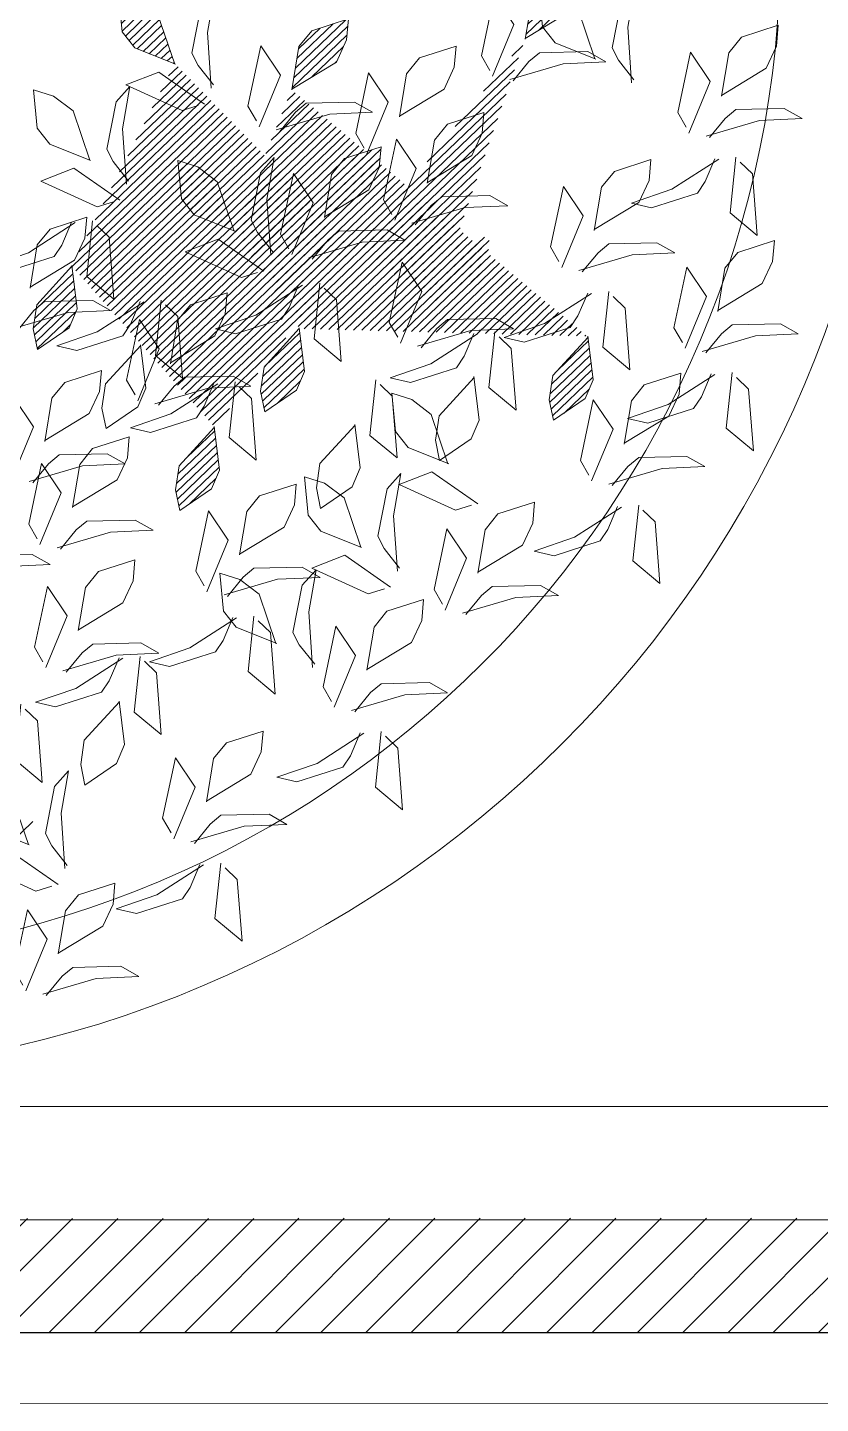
# Model space of a CAD drawing. Header units: millimetres. Extents: x 29001 to 40804, y -8833 to -5892.
# Drawn here: x 30761.05 to 30775.07, y -7341.25 to -7316.93 of the extents above; entities that cross this region are included whole.
import ezdxf

# ---------------------------------------------------------------- set-up
doc = ezdxf.new("R2010")
doc.units = ezdxf.units.MM
doc.layers.get('0').update_dxf_attribs({"lineweight": 0})
for name, color, linetype, lineweight in [('250', 250, 'Continuous', 0), ('xxx_Auto_Duvar_Alcipan', 50, 'Continuous', 0), ('xxx_Auto_Kaplama_Ahşap', 34, 'Continuous', 0), ('xxx_Auto_Kaplama_Ahşap Tarama', 16, 'Continuous', 0), ('xxx_Auto_Konstruksiyon_Metal', 141, 'Continuous', 0)]:
    doc.layers.add(name, color=color, linetype=linetype, lineweight=lineweight)
pattern_1 = [(45, (-1654799.279671, 54994.033918), (-0.0105615167031, 0.0105615167031), [])]

# ---------------------------------------------------------------- blocks, each defined once
blk = doc.blocks.new('TÜM LAYOOUT')
at = {"layer": 'xxx_Auto_Kaplama_Ahşap'}
h = blk.add_hatch(dxfattribs=at)
h.set_pattern_fill('JIS_WOOD', color=256, scale=0.8, angle=-180)
h.set_pattern_definition([(225, (30240.5564, -51364.87176), (0.3999999993, -0.3999999993), [])])
h.paths.add_polyline_path([(1692.483, -1018.199), (1395.534, -1018.199), (1395.534, -1016.201), (1690.485, -1016.169)])
at = {"layer": 'xxx_Auto_Duvar_Alcipan', "linetype": 'Continuous'}
blk.add_lwpolyline([(1434.263, -1018.199), (1694.283, -1018.195)], dxfattribs=at)
at = {"layer": 'xxx_Auto_Kaplama_Ahşap'}
blk.add_lwpolyline([(1395.534, -1016.201), (1690.485, -1016.201), (1692.483, -1018.199), (1395.534, -1018.196)], dxfattribs=at)
at = {"layer": 'xxx_Auto_Kaplama_Ahşap', "linetype": 'Continuous'}
blk.add_lwpolyline([(1438.263, -1016.201), (1690.485, -1016.201), (1692.483, -1018.199), (1438.263, -1018.199)], dxfattribs=at)
at = {"layer": 'xxx_Auto_Kaplama_Ahşap Tarama', "linetype": 'Continuous'}
blk.add_line((1438.263, -1014.202), (1688.486, -1014.202), dxfattribs=at)
at = {"layer": 'xxx_Auto_Konstruksiyon_Metal'}
blk.add_lwpolyline([(1438.263, -1019.449), (1700.778, -1019.446)], dxfattribs=at)
blk = doc.blocks.new('U1')
at = {"lineweight": 0, "true_color": 0x6c822b}
h = blk.add_hatch(dxfattribs=at)
h.set_pattern_fill('ANSI31', color=67, scale=0.11949, style=0)
h.set_pattern_definition(pattern_1)
edge = h.paths.add_edge_path()
edge.add_line((-2359700.669, 78420.1332), (-2359700.6531, 78420.2434))
edge.add_line((-2359700.6531, 78420.2434), (-2359700.6211, 78420.2842))
edge.add_line((-2359700.6211, 78420.2842), (-2359700.5288, 78420.3162))
edge.add_line((-2359700.5288, 78420.3162), (-2359700.5324, 78420.2629))
edge.add_line((-2359700.5324, 78420.2629), (-2359700.5572, 78420.2061))
edge.add_line((-2359700.5572, 78420.2061), (-2359700.6691, 78420.1352))
edge.add_line((-2359700.9499, 78420.3526), (-2359700.934, 78420.4629))
edge.add_line((-2359700.934, 78420.4629), (-2359700.902, 78420.5037))
edge.add_line((-2359700.902, 78420.5037), (-2359700.8097, 78420.5356))
edge.add_line((-2359700.8097, 78420.5356), (-2359700.8132, 78420.4824))
edge.add_line((-2359700.8132, 78420.4824), (-2359700.8381, 78420.4256))
edge.add_line((-2359700.8381, 78420.4256), (-2359700.9499, 78420.3546))
edge.add_line((-2359701.3364, 78420.7347), (-2359701.4406, 78420.774))
edge.add_line((-2359701.4406, 78420.774), (-2359701.4736, 78420.814))
edge.add_line((-2359701.4736, 78420.814), (-2359701.4849, 78420.911))
edge.add_line((-2359701.4849, 78420.911), (-2359701.4336, 78420.8961))
edge.add_line((-2359701.4336, 78420.8961), (-2359701.3835, 78420.8596))
edge.add_line((-2359701.3835, 78420.8596), (-2359701.3383, 78420.7351))
edge.add_line((-2359701.5896, 78420.2178), (-2359701.5738, 78420.1075))
edge.add_line((-2359701.5738, 78420.1075), (-2359701.5929, 78420.0593))
edge.add_line((-2359701.5929, 78420.0593), (-2359701.6725, 78420.0026))
edge.add_line((-2359701.6725, 78420.0026), (-2359701.6841, 78420.0547))
edge.add_line((-2359701.6841, 78420.0547), (-2359701.6763, 78420.1162))
edge.add_line((-2359701.6763, 78420.1162), (-2359701.589, 78420.2159))
edge.add_line((-2359701.2192, 78419.8156), (-2359701.2034, 78419.7054))
edge.add_line((-2359701.2034, 78419.7054), (-2359701.2226, 78419.6572))
edge.add_line((-2359701.2226, 78419.6572), (-2359701.3021, 78419.6005))
edge.add_line((-2359701.3021, 78419.6005), (-2359701.3138, 78419.6526))
edge.add_line((-2359701.3138, 78419.6526), (-2359701.3059, 78419.7141))
edge.add_line((-2359701.3059, 78419.7141), (-2359701.2186, 78419.8138))
edge.add_line((-2359700.4488, 78420.8164), (-2359700.4329, 78420.9266))
edge.add_line((-2359700.4329, 78420.9266), (-2359700.4009, 78420.9674))
edge.add_line((-2359700.4009, 78420.9674), (-2359700.3086, 78420.9994))
edge.add_line((-2359700.3086, 78420.9994), (-2359700.3122, 78420.9461))
edge.add_line((-2359700.3122, 78420.9461), (-2359700.337, 78420.8894))
edge.add_line((-2359700.337, 78420.8894), (-2359700.4489, 78420.8184))
h = blk.add_hatch(dxfattribs=at)
h.set_pattern_fill('ANSI31', color=67, scale=0.11949, style=0)
h.set_pattern_definition(pattern_1)
edge = h.paths.add_edge_path()
edge.add_line((-2359701.0394, 78420.6757), (-2359701.0235, 78420.786))
edge.add_line((-2359701.0235, 78420.786), (-2359700.9915, 78420.8268))
edge.add_line((-2359700.9915, 78420.8268), (-2359700.8992, 78420.8587))
edge.add_line((-2359700.8992, 78420.8587), (-2359700.9027, 78420.8055))
edge.add_line((-2359700.9027, 78420.8055), (-2359700.9276, 78420.7487))
edge.add_line((-2359700.9276, 78420.7487), (-2359701.0394, 78420.6777))
edge.add_line((-2359701.1767, 78420.3134), (-2359701.2809, 78420.3527))
edge.add_line((-2359701.2809, 78420.3527), (-2359701.3139, 78420.3927))
edge.add_line((-2359701.3139, 78420.3927), (-2359701.3252, 78420.4898))
edge.add_line((-2359701.3252, 78420.4898), (-2359701.274, 78420.4748))
edge.add_line((-2359701.274, 78420.4748), (-2359701.2239, 78420.4383))
edge.add_line((-2359701.2239, 78420.4383), (-2359701.1787, 78420.3138))
edge.add_line((-2359701.0085, 78420.071), (-2359700.9927, 78419.9607))
edge.add_line((-2359700.9927, 78419.9607), (-2359701.0119, 78419.9125))
edge.add_line((-2359701.0119, 78419.9125), (-2359701.0914, 78419.8558))
edge.add_line((-2359701.0914, 78419.8558), (-2359701.103, 78419.9079))
edge.add_line((-2359701.103, 78419.9079), (-2359701.0952, 78419.9694))
edge.add_line((-2359701.0952, 78419.9694), (-2359701.0079, 78420.0691))
edge.add_line((-2359700.2742, 78420.0646), (-2359700.2584, 78419.9543))
edge.add_line((-2359700.2584, 78419.9543), (-2359700.2775, 78419.9061))
edge.add_line((-2359700.2775, 78419.9061), (-2359700.3571, 78419.8495))
edge.add_line((-2359700.3571, 78419.8495), (-2359700.3687, 78419.9015))
edge.add_line((-2359700.3687, 78419.9015), (-2359700.3609, 78419.963))
edge.add_line((-2359700.3609, 78419.963), (-2359700.2736, 78420.0627))
h = blk.add_hatch(dxfattribs=at)
h.set_pattern_fill('ANSI31', color=67, scale=0.1195, style=0)
edge = h.paths.add_edge_path()
edge.add_line((-2359701.9845, 78417.9483), (-2359701.9685, 78418.0585))
edge.add_line((-2359701.9685, 78418.0585), (-2359701.9366, 78418.0993))
edge.add_line((-2359701.9366, 78418.0993), (-2359701.8442, 78418.1313))
edge.add_line((-2359701.8442, 78418.1313), (-2359701.8478, 78418.0781))
edge.add_line((-2359701.8478, 78418.0781), (-2359701.8726, 78418.0213))
edge.add_line((-2359701.8726, 78418.0213), (-2359701.9845, 78417.9503))
edge.add_line((-2359702.2653, 78418.1678), (-2359702.2494, 78418.278))
edge.add_line((-2359702.2494, 78418.278), (-2359702.2174, 78418.3188))
edge.add_line((-2359702.2174, 78418.3188), (-2359702.1251, 78418.3508))
edge.add_line((-2359702.1251, 78418.3508), (-2359702.1287, 78418.2975))
edge.add_line((-2359702.1287, 78418.2975), (-2359702.1535, 78418.2407))
edge.add_line((-2359702.1535, 78418.2407), (-2359702.2654, 78418.1697))
edge.add_line((-2359702.6518, 78418.5498), (-2359702.756, 78418.5891))
edge.add_line((-2359702.756, 78418.5891), (-2359702.789, 78418.6291))
edge.add_line((-2359702.789, 78418.6291), (-2359702.8003, 78418.7261))
edge.add_line((-2359702.8003, 78418.7261), (-2359702.7491, 78418.7112))
edge.add_line((-2359702.7491, 78418.7112), (-2359702.699, 78418.6747))
edge.add_line((-2359702.699, 78418.6747), (-2359702.6537, 78418.5502))
edge.add_line((-2359702.905, 78418.0329), (-2359702.8892, 78417.9226))
edge.add_line((-2359702.8892, 78417.9226), (-2359702.9084, 78417.8744))
edge.add_line((-2359702.9084, 78417.8744), (-2359702.9879, 78417.8178))
edge.add_line((-2359702.9879, 78417.8178), (-2359702.9995, 78417.8698))
edge.add_line((-2359702.9995, 78417.8698), (-2359702.9917, 78417.9313))
edge.add_line((-2359702.9917, 78417.9313), (-2359702.9044, 78418.031))
edge.add_line((-2359702.5347, 78417.6308), (-2359702.5189, 78417.5205))
edge.add_line((-2359702.5189, 78417.5205), (-2359702.538, 78417.4723))
edge.add_line((-2359702.538, 78417.4723), (-2359702.6176, 78417.4156))
edge.add_line((-2359702.6176, 78417.4156), (-2359702.6292, 78417.4677))
edge.add_line((-2359702.6292, 78417.4677), (-2359702.6214, 78417.5292))
edge.add_line((-2359702.6214, 78417.5292), (-2359702.5341, 78417.6289))
edge.add_line((-2359701.7643, 78418.6315), (-2359701.7483, 78418.7417))
edge.add_line((-2359701.7483, 78418.7417), (-2359701.7164, 78418.7826))
edge.add_line((-2359701.7164, 78418.7826), (-2359701.624, 78418.8145))
edge.add_line((-2359701.624, 78418.8145), (-2359701.6276, 78418.7613))
edge.add_line((-2359701.6276, 78418.7613), (-2359701.6524, 78418.7045))
edge.add_line((-2359701.6524, 78418.7045), (-2359701.7643, 78418.6335))
at = {"color": 67, "lineweight": 0, "true_color": 0x6c822b}
for points in [[(-2359700.4488, 78420.8164), (-2359700.4329, 78420.9266), (-2359700.4009, 78420.9674), (-2359700.3086, 78420.9994), (-2359700.3122, 78420.9461), (-2359700.337, 78420.8894), (-2359700.4489, 78420.8184)], [(-2359700.1708, 78420.7191), (-2359700.2109, 78420.768), (-2359700.2277, 78420.7989), (-2359700.2065, 78420.9197), (-2359700.1723, 78420.9595), (-2359700.1887, 78420.8522), (-2359700.1762, 78420.7112)], [(-2359701.2387, 78420.684), (-2359701.2788, 78420.7329), (-2359701.2956, 78420.7638), (-2359701.2744, 78420.8846), (-2359701.2402, 78420.9243), (-2359701.2566, 78420.8171), (-2359701.2441, 78420.6761)], [(-2359700.5372, 78420.7354), (-2359700.5593, 78420.7722), (-2359700.5298, 78420.9268), (-2359700.4783, 78420.8532), (-2359700.5298, 78420.7207)], [(-2359700.2685, 78420.7698), (-2359700.3727, 78420.8091), (-2359700.4057, 78420.8491), (-2359700.417, 78420.9461), (-2359700.3657, 78420.9312), (-2359700.3156, 78420.8947), (-2359700.2704, 78420.7702)], [(-2359701.3364, 78420.7347), (-2359701.4406, 78420.774), (-2359701.4736, 78420.814), (-2359701.4849, 78420.911), (-2359701.4336, 78420.8961), (-2359701.3835, 78420.8596), (-2359701.3383, 78420.7351)], [(-2359701.0394, 78420.6757), (-2359701.0235, 78420.786), (-2359700.9915, 78420.8268), (-2359700.8992, 78420.8587), (-2359700.9027, 78420.8055), (-2359700.9276, 78420.7487), (-2359701.0394, 78420.6777)], [(-2359701.1278, 78420.5948), (-2359701.1499, 78420.6316), (-2359701.1204, 78420.7861), (-2359701.0689, 78420.7125), (-2359701.1204, 78420.58)], [(-2359700.7643, 78420.6123), (-2359700.7484, 78420.7226), (-2359700.7164, 78420.7634), (-2359700.6241, 78420.7953), (-2359700.6276, 78420.7421), (-2359700.6525, 78420.6853), (-2359700.7644, 78420.6143)], [(-2359700.4773, 78420.7101), (-2359700.4382, 78420.7598), (-2359700.4116, 78420.7829), (-2359700.2891, 78420.7882), (-2359700.2429, 78420.7634), (-2359700.3512, 78420.7563), (-2359700.4862, 78420.7137)], [(-2359700.035, 78420.6012), (-2359700.0571, 78420.638), (-2359700.0277, 78420.7926), (-2359699.9761, 78420.719), (-2359700.0277, 78420.5865)], [(-2359701.2763, 78420.631), (-2359701.317, 78420.6173), (-2359701.4616, 78420.6794), (-2359701.3786, 78420.7138), (-2359701.2604, 78420.635)], [(-2359700.8527, 78420.5314), (-2359700.8748, 78420.5682), (-2359700.8453, 78420.7228), (-2359700.7938, 78420.6491), (-2359700.8453, 78420.5167)], [(-2359701.5471, 78420.4858), (-2359701.6513, 78420.5251), (-2359701.6843, 78420.5651), (-2359701.6956, 78420.6621), (-2359701.6444, 78420.6472), (-2359701.5943, 78420.6107), (-2359701.549, 78420.4861)], [(-2359701.4494, 78420.4351), (-2359701.4895, 78420.4839), (-2359701.5063, 78420.5149), (-2359701.4852, 78420.6357), (-2359701.4509, 78420.6754), (-2359701.4673, 78420.5681), (-2359701.4548, 78420.4272)], [(-2359701.0678, 78420.5694), (-2359701.0288, 78420.6191), (-2359701.0022, 78420.6422), (-2359700.8796, 78420.6475), (-2359700.8335, 78420.6227), (-2359700.9418, 78420.6156), (-2359701.0767, 78420.573)], [(-2359699.9751, 78420.5759), (-2359699.9361, 78420.6256), (-2359699.9094, 78420.6486), (-2359699.7869, 78420.654), (-2359699.7408, 78420.6291), (-2359699.8491, 78420.622), (-2359699.984, 78420.5794)], [(-2359700.6901, 78420.4454), (-2359700.6741, 78420.5556), (-2359700.6422, 78420.5964), (-2359700.5499, 78420.6284), (-2359700.5534, 78420.5751), (-2359700.5783, 78420.5184), (-2359700.6901, 78420.4474)], [(-2359700.7785, 78420.3644), (-2359700.8005, 78420.4012), (-2359700.7711, 78420.5558), (-2359700.7195, 78420.4822), (-2359700.7711, 78420.3497)], [(-2359701.0791, 78420.2627), (-2359701.1192, 78420.3116), (-2359701.136, 78420.3426), (-2359701.1148, 78420.4634), (-2359701.0806, 78420.5031), (-2359701.097, 78420.3958), (-2359701.0844, 78420.2548)], [(-2359700.9499, 78420.3526), (-2359700.934, 78420.4629), (-2359700.902, 78420.5037), (-2359700.8097, 78420.5356), (-2359700.8132, 78420.4824), (-2359700.8381, 78420.4256), (-2359700.9499, 78420.3546)], [(-2359700.2632, 78420.3341), (-2359700.2473, 78420.4443), (-2359700.2153, 78420.4851), (-2359700.123, 78420.5171), (-2359700.1266, 78420.4638), (-2359700.1514, 78420.4071), (-2359700.2633, 78420.3361)], [(-2359699.9603, 78420.5226), (-2359699.9837, 78420.4639), (-2359700.0028, 78420.4343), (-2359700.1188, 78420.3946), (-2359700.1701, 78420.4054), (-2359700.0682, 78420.4428), (-2359699.9508, 78420.5217)], [(-2359701.4871, 78420.382), (-2359701.5278, 78420.3684), (-2359701.6724, 78420.4304), (-2359701.5894, 78420.4649), (-2359701.4711, 78420.386)], [(-2359701.0383, 78420.2717), (-2359701.0604, 78420.3085), (-2359701.0309, 78420.463), (-2359700.9794, 78420.3894), (-2359701.0309, 78420.257)], [(-2359700.3516, 78420.2531), (-2359700.3737, 78420.2899), (-2359700.3442, 78420.4445), (-2359700.2927, 78420.3709), (-2359700.3442, 78420.2384)], [(-2359700.7185, 78420.3391), (-2359700.6795, 78420.3888), (-2359700.6528, 78420.4119), (-2359700.5303, 78420.4172), (-2359700.4842, 78420.3924), (-2359700.5925, 78420.3853), (-2359700.7274, 78420.3427)], [(-2359701.5923, 78420.3278), (-2359701.6157, 78420.2691), (-2359701.6348, 78420.2394), (-2359701.7508, 78420.1997), (-2359701.8021, 78420.2106), (-2359701.7002, 78420.2479), (-2359701.5828, 78420.3269)], [(-2359701.6943, 78420.158), (-2359701.6783, 78420.2682), (-2359701.6464, 78420.3091), (-2359701.554, 78420.341), (-2359701.5576, 78420.2878), (-2359701.5824, 78420.231), (-2359701.6943, 78420.16)], [(-2359701.5277, 78420.3204), (-2359701.4961, 78420.2913), (-2359701.4807, 78420.1347), (-2359701.551, 78420.1908), (-2359701.5389, 78420.3324)], [(-2359701.1167, 78420.2097), (-2359701.1574, 78420.196), (-2359701.302, 78420.2581), (-2359701.219, 78420.2926), (-2359701.1007, 78420.2137)], [(-2359700.9784, 78420.2464), (-2359700.9393, 78420.2961), (-2359700.9127, 78420.3191), (-2359700.7901, 78420.3244), (-2359700.744, 78420.2996), (-2359700.8523, 78420.2925), (-2359700.9872, 78420.2499)], [(-2359700.2917, 78420.2278), (-2359700.2526, 78420.2775), (-2359700.226, 78420.3006), (-2359700.1035, 78420.3059), (-2359700.0573, 78420.2811), (-2359700.1656, 78420.274), (-2359700.3006, 78420.2314)], [(-2359700.7574, 78420.0522), (-2359700.7795, 78420.089), (-2359700.75, 78420.2436), (-2359700.6985, 78420.17), (-2359700.75, 78420.0375)], [(-2359700.0336, 78420.0538), (-2359700.0557, 78420.0906), (-2359700.0263, 78420.2452), (-2359699.9747, 78420.1716), (-2359700.0263, 78420.0391)], [(-2359701.5896, 78420.2178), (-2359701.5738, 78420.1075), (-2359701.5929, 78420.0593), (-2359701.6725, 78420.0026), (-2359701.6841, 78420.0547), (-2359701.6763, 78420.1162), (-2359701.589, 78420.2159)], [(-2359701.3336, 78419.9732), (-2359701.3176, 78420.0834), (-2359701.2857, 78420.1242), (-2359701.1933, 78420.1562), (-2359701.1969, 78420.1029), (-2359701.2218, 78420.0461), (-2359701.3336, 78419.9751)], [(-2359701.0112, 78420.1809), (-2359701.0347, 78420.1223), (-2359701.0537, 78420.0926), (-2359701.1697, 78420.0529), (-2359701.221, 78420.0638), (-2359701.1191, 78420.1011), (-2359701.0017, 78420.18)], [(-2359700.9466, 78420.1736), (-2359700.915, 78420.1445), (-2359700.8996, 78419.9879), (-2359700.9699, 78420.044), (-2359700.9578, 78420.1856)], [(-2359700.2768, 78420.1746), (-2359700.3003, 78420.1159), (-2359700.3193, 78420.0862), (-2359700.4354, 78420.0466), (-2359700.4867, 78420.0574), (-2359700.3848, 78420.0947), (-2359700.2673, 78420.1737)], [(-2359700.2122, 78420.1672), (-2359700.1806, 78420.1381), (-2359700.1653, 78419.9815), (-2359700.2355, 78420.0376), (-2359700.2234, 78420.1792)], [(-2359701.7227, 78420.0517), (-2359701.6836, 78420.1014), (-2359701.657, 78420.1245), (-2359701.5345, 78420.1298), (-2359701.4883, 78420.105), (-2359701.5966, 78420.0979), (-2359701.7316, 78420.0553)], [(-2359701.4135, 78420.1299), (-2359701.4369, 78420.0712), (-2359701.456, 78420.0415), (-2359701.572, 78420.0019), (-2359701.6233, 78420.0127), (-2359701.5214, 78420.0501), (-2359701.404, 78420.129)], [(-2359701.3489, 78420.1225), (-2359701.3173, 78420.0934), (-2359701.3019, 78419.9368), (-2359701.3722, 78419.9929), (-2359701.3601, 78420.1345)], [(-2359701.4219, 78419.8922), (-2359701.444, 78419.929), (-2359701.4146, 78420.0836), (-2359701.363, 78420.01), (-2359701.4146, 78419.8775)], [(-2359700.6975, 78420.0269), (-2359700.6584, 78420.0766), (-2359700.6318, 78420.0997), (-2359700.5093, 78420.105), (-2359700.4631, 78420.0801), (-2359700.5714, 78420.073), (-2359700.7064, 78420.0305)], [(-2359701.0085, 78420.071), (-2359700.9927, 78419.9607), (-2359701.0119, 78419.9125), (-2359701.0914, 78419.8558), (-2359701.103, 78419.9079), (-2359701.0952, 78419.9694), (-2359701.0079, 78420.0691)], [(-2359700.5642, 78420.0661), (-2359700.5877, 78420.0074), (-2359700.6067, 78419.9777), (-2359700.7227, 78419.9381), (-2359700.774, 78419.9489), (-2359700.6721, 78419.9862), (-2359700.5547, 78420.0652)], [(-2359700.4996, 78420.0587), (-2359700.468, 78420.0296), (-2359700.4527, 78419.873), (-2359700.5229, 78419.9291), (-2359700.5108, 78420.0707)], [(-2359700.2742, 78420.0646), (-2359700.2584, 78419.9543), (-2359700.2775, 78419.9061), (-2359700.3571, 78419.8495), (-2359700.3687, 78419.9015), (-2359700.3609, 78419.963), (-2359700.2736, 78420.0627)], [(-2359701.4108, 78420.0199), (-2359701.395, 78419.9096), (-2359701.4141, 78419.8615), (-2359701.4937, 78419.8048), (-2359701.5053, 78419.8569), (-2359701.4975, 78419.9184), (-2359701.4102, 78420.018)], [(-2359701.6491, 78419.7691), (-2359701.6331, 78419.8794), (-2359701.6012, 78419.9202), (-2359701.5088, 78419.9521), (-2359701.5124, 78419.8989), (-2359701.5372, 78419.8421), (-2359701.6491, 78419.7711)], [(-2359701.362, 78419.8669), (-2359701.323, 78419.9166), (-2359701.2963, 78419.9397), (-2359701.1738, 78419.945), (-2359701.1277, 78419.9201), (-2359701.236, 78419.913), (-2359701.3709, 78419.8704)], [(-2359700.7997, 78419.931), (-2359700.7681, 78419.9019), (-2359700.7528, 78419.7453), (-2359700.823, 78419.8014), (-2359700.8109, 78419.9431)], [(-2359700.5615, 78419.9561), (-2359700.5457, 78419.8458), (-2359700.5649, 78419.7976), (-2359700.6444, 78419.7409), (-2359700.656, 78419.793), (-2359700.6482, 78419.8545), (-2359700.5609, 78419.9542)], [(-2359700.1759, 78419.7927), (-2359700.1599, 78419.903), (-2359700.128, 78419.9438), (-2359700.0357, 78419.9757), (-2359700.0392, 78419.9225), (-2359700.0641, 78419.8657), (-2359700.1759, 78419.7947)], [(-2359699.9589, 78419.9753), (-2359699.9823, 78419.9166), (-2359700.0014, 78419.8869), (-2359700.1174, 78419.8472), (-2359700.1687, 78419.8581), (-2359700.0668, 78419.8954), (-2359699.9493, 78419.9744)], [(-2359701.2219, 78419.9256), (-2359701.2454, 78419.8669), (-2359701.2644, 78419.8373), (-2359701.3805, 78419.7976), (-2359701.4318, 78419.8084), (-2359701.3298, 78419.8458), (-2359701.2124, 78419.9247)], [(-2359701.1573, 78419.9183), (-2359701.1257, 78419.8892), (-2359701.1104, 78419.7326), (-2359701.1806, 78419.7886), (-2359701.1685, 78419.9303)], [(-2359700.6211, 78419.7331), (-2359700.7253, 78419.7724), (-2359700.7583, 78419.8124), (-2359700.7696, 78419.9094), (-2359700.7184, 78419.8945), (-2359700.6683, 78419.858), (-2359700.623, 78419.7335)], [(-2359701.7374, 78419.6882), (-2359701.7595, 78419.725), (-2359701.7301, 78419.8795), (-2359701.6785, 78419.8059), (-2359701.7301, 78419.6734)], [(-2359700.2642, 78419.7118), (-2359700.2863, 78419.7486), (-2359700.2569, 78419.9031), (-2359700.2053, 78419.8295), (-2359700.2569, 78419.697)], [(-2359701.2192, 78419.8156), (-2359701.2034, 78419.7054), (-2359701.2226, 78419.6572), (-2359701.3021, 78419.6005), (-2359701.3138, 78419.6526), (-2359701.3059, 78419.7141), (-2359701.2186, 78419.8138)], [(-2359700.8616, 78419.8284), (-2359700.8458, 78419.7182), (-2359700.865, 78419.67), (-2359700.9445, 78419.6133), (-2359700.9562, 78419.6654), (-2359700.9483, 78419.7269), (-2359700.861, 78419.8265)], [(-2359701.5748, 78419.6022), (-2359701.5589, 78419.7124), (-2359701.5269, 78419.7532), (-2359701.4346, 78419.7852), (-2359701.4382, 78419.7319), (-2359701.463, 78419.6751), (-2359701.5749, 78419.6041)], [(-2359701.6775, 78419.6628), (-2359701.6385, 78419.7125), (-2359701.6118, 78419.7356), (-2359701.4893, 78419.7409), (-2359701.4431, 78419.7161), (-2359701.5515, 78419.709), (-2359701.6864, 78419.6664)], [(-2359700.2043, 78419.6864), (-2359700.1653, 78419.7361), (-2359700.1386, 78419.7592), (-2359700.0161, 78419.7645), (-2359699.97, 78419.7397), (-2359700.0783, 78419.7326), (-2359700.2132, 78419.69)], [(-2359701.6632, 78419.5212), (-2359701.6853, 78419.558), (-2359701.6558, 78419.7126), (-2359701.6043, 78419.639), (-2359701.6558, 78419.5065)], [(-2359700.7405, 78419.4654), (-2359700.7806, 78419.5143), (-2359700.7974, 78419.5452), (-2359700.7763, 78419.666), (-2359700.7421, 78419.7058), (-2359700.7584, 78419.5985), (-2359700.7459, 78419.4575)], [(-2359700.561, 78419.6294), (-2359700.6017, 78419.6157), (-2359700.7463, 78419.6778), (-2359700.6634, 78419.7123), (-2359700.5451, 78419.6334)], [(-2359701.148, 78419.4909), (-2359701.132, 78419.6011), (-2359701.1001, 78419.6419), (-2359701.0078, 78419.6739), (-2359701.0113, 78419.6206), (-2359701.0362, 78419.5638), (-2359701.148, 78419.4928)], [(-2359700.8382, 78419.5161), (-2359700.9424, 78419.5554), (-2359700.9754, 78419.5954), (-2359700.9867, 78419.6924), (-2359700.9355, 78419.6775), (-2359700.8854, 78419.641), (-2359700.8401, 78419.5165)], [(-2359700.5412, 78419.4571), (-2359700.5253, 78419.5674), (-2359700.4933, 78419.6082), (-2359700.401, 78419.6401), (-2359700.4046, 78419.5869), (-2359700.4294, 78419.5301), (-2359700.5413, 78419.4591)], [(-2359701.2364, 78419.4099), (-2359701.2584, 78419.4467), (-2359701.229, 78419.6013), (-2359701.1774, 78419.5277), (-2359701.229, 78419.3952)], [(-2359701.6033, 78419.4959), (-2359701.5642, 78419.5456), (-2359701.5376, 78419.5687), (-2359701.4151, 78419.574), (-2359701.3689, 78419.5491), (-2359701.4772, 78419.542), (-2359701.6122, 78419.4994)], [(-2359700.6296, 78419.3762), (-2359700.6517, 78419.413), (-2359700.6222, 78419.5675), (-2359700.5707, 78419.4939), (-2359700.6222, 78419.3614)], [(-2359700.7782, 78419.4124), (-2359700.8189, 78419.3987), (-2359700.9635, 78419.4608), (-2359700.8805, 78419.4952), (-2359700.7622, 78419.4164)], [(-2359701.8631, 78419.4031), (-2359701.824, 78419.4528), (-2359701.7974, 78419.4759), (-2359701.6749, 78419.4812), (-2359701.6287, 78419.4564), (-2359701.737, 78419.4493), (-2359701.872, 78419.4067)], [(-2359701.5538, 78419.29), (-2359701.5378, 78419.4002), (-2359701.5059, 78419.441), (-2359701.4136, 78419.473), (-2359701.4171, 78419.4197), (-2359701.442, 78419.3629), (-2359701.5538, 78419.2919)], [(-2359701.1764, 78419.3846), (-2359701.1374, 78419.4343), (-2359701.1107, 78419.4574), (-2359700.9882, 78419.4627), (-2359700.9421, 78419.4378), (-2359701.0504, 78419.4307), (-2359701.1853, 78419.3881)], [(-2359700.9513, 78419.2165), (-2359700.9914, 78419.2653), (-2359701.0082, 78419.2963), (-2359700.987, 78419.4171), (-2359700.9528, 78419.4568), (-2359700.9692, 78419.3495), (-2359700.9566, 78419.2086)], [(-2359701.0489, 78419.2672), (-2359701.1531, 78419.3065), (-2359701.1861, 78419.3465), (-2359701.1974, 78419.4435), (-2359701.1462, 78419.4286), (-2359701.0961, 78419.3921), (-2359701.0509, 78419.2675)], [(-2359700.5697, 78419.3508), (-2359700.5306, 78419.4005), (-2359700.504, 78419.4236), (-2359700.3815, 78419.4289), (-2359700.3353, 78419.4041), (-2359700.4436, 78419.397), (-2359700.5786, 78419.3544)], [(-2359701.6421, 78419.209), (-2359701.6642, 78419.2458), (-2359701.6348, 78419.4004), (-2359701.5832, 78419.3268), (-2359701.6348, 78419.1943)], [(-2359700.8183, 78419.2041), (-2359700.8024, 78419.3143), (-2359700.7704, 78419.3552), (-2359700.6781, 78419.3871), (-2359700.6816, 78419.3339), (-2359700.7065, 78419.2771), (-2359700.8183, 78419.2061)], [(-2359701.1616, 78419.3313), (-2359701.1851, 78419.2726), (-2359701.2041, 78419.243), (-2359701.3201, 78419.2033), (-2359701.3714, 78419.2142), (-2359701.2695, 78419.2515), (-2359701.1521, 78419.3304)], [(-2359701.097, 78419.324), (-2359701.0654, 78419.2949), (-2359701.05, 78419.1383), (-2359701.1203, 78419.1944), (-2359701.1082, 78419.336)], [(-2359700.9067, 78419.1231), (-2359700.9287, 78419.1599), (-2359700.8993, 78419.3145), (-2359700.8477, 78419.2409), (-2359700.8993, 78419.1084)], [(-2359701.5822, 78419.1837), (-2359701.5432, 78419.2334), (-2359701.5165, 78419.2564), (-2359701.394, 78419.2618), (-2359701.3479, 78419.2369), (-2359701.4562, 78419.2298), (-2359701.5911, 78419.1872)], [(-2359701.4489, 78419.2228), (-2359701.4724, 78419.1641), (-2359701.4914, 78419.1345), (-2359701.6075, 78419.0948), (-2359701.6588, 78419.1056), (-2359701.5569, 78419.143), (-2359701.4394, 78419.2219)], [(-2359701.3843, 78419.2155), (-2359701.3527, 78419.1864), (-2359701.3374, 78419.0298), (-2359701.4076, 78419.0858), (-2359701.3955, 78419.2275)], [(-2359701.4463, 78419.1128), (-2359701.4305, 78419.0026), (-2359701.4496, 78418.9544), (-2359701.5292, 78418.8977), (-2359701.5408, 78418.9498), (-2359701.533, 78419.0113), (-2359701.4457, 78419.111)], [(-2359701.6844, 78419.0878), (-2359701.6529, 78419.0587), (-2359701.6375, 78418.9021), (-2359701.7077, 78418.9582), (-2359701.6957, 78419.0998)], [(-2359701.2193, 78418.8613), (-2359701.2033, 78418.9715), (-2359701.1714, 78419.0124), (-2359701.0791, 78419.0443), (-2359701.0826, 78418.9911), (-2359701.1075, 78418.9343), (-2359701.2193, 78418.8633)], [(-2359700.8319, 78419.0446), (-2359700.8554, 78418.9859), (-2359700.8744, 78418.9562), (-2359700.9904, 78418.9166), (-2359701.0417, 78418.9274), (-2359700.9398, 78418.9648), (-2359700.8224, 78419.0437)], [(-2359701.3076, 78418.7804), (-2359701.3297, 78418.8172), (-2359701.3003, 78418.9717), (-2359701.2487, 78418.8981), (-2359701.3003, 78418.7656)], [(-2359701.57, 78418.6922), (-2359701.6101, 78418.741), (-2359701.6269, 78418.772), (-2359701.6058, 78418.8928), (-2359701.5716, 78418.9325), (-2359701.5879, 78418.8252), (-2359701.5754, 78418.6843)], [(-2359701.6677, 78418.7429), (-2359701.7719, 78418.7822), (-2359701.8049, 78418.8222), (-2359701.8162, 78418.9192), (-2359701.765, 78418.9043), (-2359701.7149, 78418.8678), (-2359701.6696, 78418.7432)], [(-2359701.6077, 78418.6391), (-2359701.6484, 78418.6255), (-2359701.793, 78418.6875), (-2359701.71, 78418.722), (-2359701.5917, 78418.6431)]]:
    blk.add_lwpolyline(points, dxfattribs=at)
at = {"color": 63, "lineweight": 0}
blk.add_lwpolyline([(-2359701.1767, 78420.3134), (-2359701.2809, 78420.3527), (-2359701.3139, 78420.3927), (-2359701.3252, 78420.4898), (-2359701.274, 78420.4748), (-2359701.2239, 78420.4383), (-2359701.1787, 78420.3138)], dxfattribs=at)
at = {"layer": '250', "lineweight": 0}
for points in [[(-2359699.9467, 78420.6822), (-2359699.9307, 78420.7924), (-2359699.8988, 78420.8332), (-2359699.8064, 78420.8652), (-2359699.81, 78420.8119), (-2359699.8349, 78420.7551), (-2359699.9467, 78420.6841)], [(-2359699.8957, 78420.5153), (-2359699.8641, 78420.4862), (-2359699.8487, 78420.3296), (-2359699.9189, 78420.3856), (-2359699.9069, 78420.5273)], [(-2359699.9453, 78420.1348), (-2359699.9293, 78420.245), (-2359699.8974, 78420.2858), (-2359699.805, 78420.3178), (-2359699.8086, 78420.2645), (-2359699.8334, 78420.2077), (-2359699.9453, 78420.1368)], [(-2359699.9737, 78420.0285), (-2359699.9346, 78420.0782), (-2359699.908, 78420.1013), (-2359699.7855, 78420.1066), (-2359699.7393, 78420.0817), (-2359699.8476, 78420.0746), (-2359699.9826, 78420.0321)], [(-2359699.8942, 78419.9679), (-2359699.8627, 78419.9388), (-2359699.8473, 78419.7822), (-2359699.9175, 78419.8383), (-2359699.9055, 78419.9799)], [(-2359700.1895, 78419.6332), (-2359700.2129, 78419.5745), (-2359700.232, 78419.5449), (-2359700.348, 78419.5052), (-2359700.3993, 78419.516), (-2359700.2974, 78419.5534), (-2359700.18, 78419.6323)], [(-2359700.1249, 78419.6258), (-2359700.0933, 78419.5967), (-2359700.0779, 78419.4401), (-2359700.1481, 78419.4962), (-2359700.1361, 78419.6379)], [(-2359700.8467, 78419.0978), (-2359700.8077, 78419.1475), (-2359700.781, 78419.1706), (-2359700.6585, 78419.1759), (-2359700.6124, 78419.1511), (-2359700.7207, 78419.144), (-2359700.8556, 78419.1014)], [(-2359700.7673, 78419.0372), (-2359700.7357, 78419.0081), (-2359700.7203, 78418.8515), (-2359700.7906, 78418.9076), (-2359700.7785, 78419.0492)], [(-2359701.2477, 78418.755), (-2359701.2087, 78418.8047), (-2359701.182, 78418.8278), (-2359701.0595, 78418.8331), (-2359701.0134, 78418.8083), (-2359701.1217, 78418.8012), (-2359701.2566, 78418.7586)], [(-2359701.2329, 78418.7018), (-2359701.2563, 78418.6431), (-2359701.2754, 78418.6134), (-2359701.3914, 78418.5738), (-2359701.4427, 78418.5846), (-2359701.3408, 78418.622), (-2359701.2234, 78418.7009)], [(-2359701.1683, 78418.6944), (-2359701.1367, 78418.6653), (-2359701.1213, 78418.5087), (-2359701.1916, 78418.5648), (-2359701.1795, 78418.7065)], [(-2359701.5878, 78418.4669), (-2359701.5719, 78418.5771), (-2359701.5399, 78418.6179), (-2359701.4476, 78418.6499), (-2359701.4512, 78418.5966), (-2359701.476, 78418.5398), (-2359701.5879, 78418.4689)], [(-2359701.6762, 78418.3859), (-2359701.6983, 78418.4227), (-2359701.6688, 78418.5773), (-2359701.6173, 78418.5037), (-2359701.6688, 78418.3712)], [(-2359701.6163, 78418.3606), (-2359701.5772, 78418.4103), (-2359701.5506, 78418.4334), (-2359701.4281, 78418.4387), (-2359701.3819, 78418.4138), (-2359701.4902, 78418.4067), (-2359701.6252, 78418.3641)]]:
    blk.add_lwpolyline(points, dxfattribs=at)
blk = doc.blocks.new('MOBİLYALAR')
for radius in [20, 18]:
    blk.add_circle((1611.573, -993.641), radius)
at = {"lineweight": 0, "extrusion": (-7.374e-13, 3.02e-14, -1), "xscale": -6.952506840120363, "yscale": 6.9525068401204, "zscale": 6.952506840120427, "rotation": 1.175259469639318}
blk.add_blockref('U1', (-16392824.454, -882597.176, 0), dxfattribs=at)

msp = doc.modelspace()

# ---------------------------------------------------------------- block references
at = {"color": 6}
msp.add_blockref('TÜM LAYOOUT', (29144.792, -6321.799), dxfattribs=at)

# ---------------------------------------------------------------- next in the draw order: block references
msp.add_blockref('MOBİLYALAR', (29144.792, -6321.799), dxfattribs=at)

doc.saveas('drawing.dxf')
